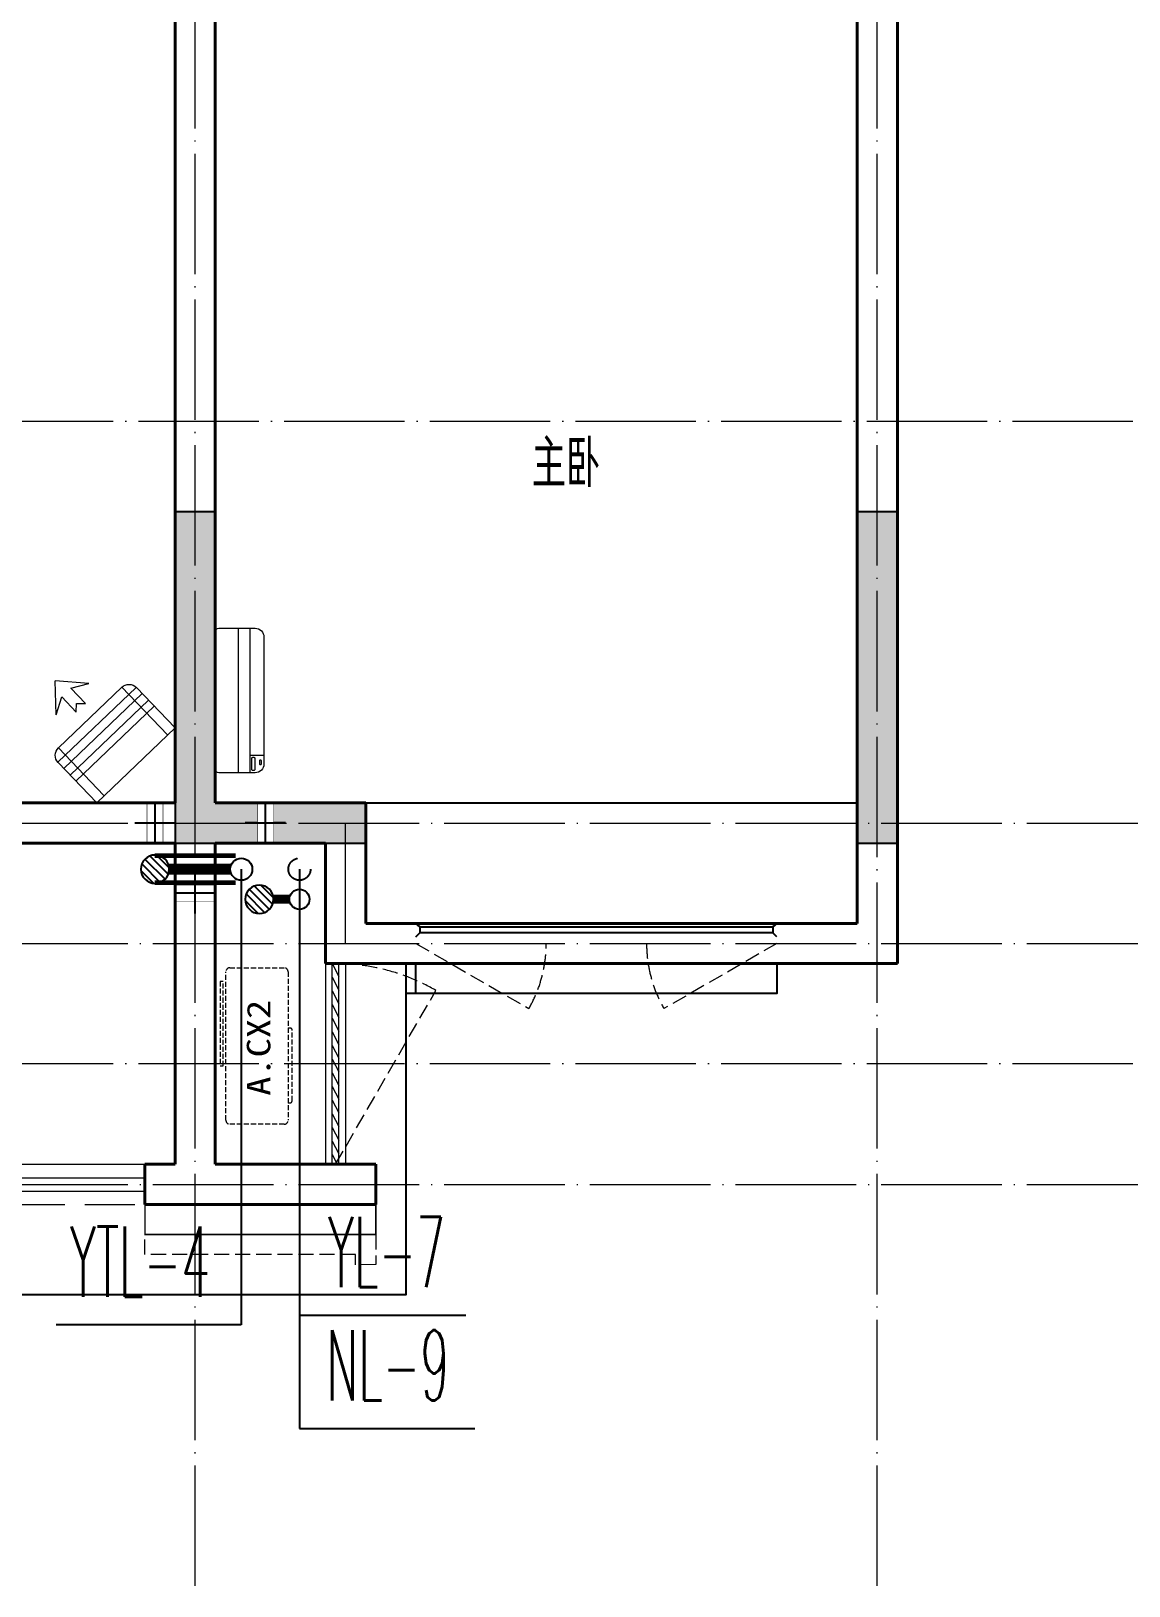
# Model space of a CAD drawing. Extents: x 27938 to 1042331, y -235042 to 1535213.
# Drawn here: x 726999 to 732471, y 517240 to 524985 of the extents above; entities that cross this region are included whole.
import ezdxf

# ---------------------------------------------------------------- set-up
doc = ezdxf.new("R2010")
doc.units = 0
doc.header["$LTSCALE"] = 1000
doc.header["$MEASUREMENT"] = 0
doc.linetypes.add('DASH', pattern=[0.35, 0.25, -0.1])
doc.linetypes.add('DOTE', pattern=[2.42, 2, -0.2, 0.02, -0.2])
for name, color, linetype in [('$RECOVER_210609100354-0', 7, 'Continuous'), ('3-栏杆1', 135, 'Continuous'), ('3.5方案汇报，与郭总、侯月琴确定户型_t8$0$2020.03.04 -1安徽标准化洋房户型(UA）_t8_t8$0$看线', 154, 'Continuous'), ('COLUMN', 9, 'Continuous'), ('DIM_凝结', 3, 'Continuous'), ('DIM_阳台', 132, 'Continuous'), ('DIM_雨水', 3, 'Continuous'), ('EQUIP_地漏', 7, 'Continuous'), ('PIPE-凝结', 150, 'N'), ('PIPE-阳台', 132, 'YT'), ('PUB_TEXT', 4, 'Continuous'), ('VALVE_不分区给水', 7, 'Continuous'), ('VPIPE-凝结', 150, 'Continuous'), ('VPIPE-阳台', 132, 'YT'), ('VPIPE-雨水', 4, 'DASH'), ('机电标识类', 1, 'Continuous'), ('看线', 251, 'Continuous')]:
    doc.layers.add(name, color=color, linetype=linetype)
for name, color, linetype, lineweight in [('DOTE', 19, 'DOTE', 9), ('PUB_HATCH', 8, 'Continuous', 9), ('WALL', 9, 'Continuous', 40), ('WINDOW', 8, 'Continuous', 15), ('平面-栏杆', 135, 'Continuous', 15), ('平面-看线', 45, 'Continuous', 15), ('平面-空调室内机', 176, 'Continuous', 9), ('平面-空调预留孔', 173, 'Continuous', 15), ('空调', 76, 'Continuous', 13)]:
    doc.layers.add(name, color=color, linetype=linetype, lineweight=lineweight)
doc.styles.add('_TWT_SERIAL', font='simplex.shx', dxfattribs={"width": 0.6, "oblique": 10, "height": 3, "bigfont": 'aadri.shx'})
doc.styles.get("Standard").update_dxf_attribs({"font": 'gbenor.shx', "bigfont": 'gbcbig.shx'})
doc.styles.add('黑体', font='simhei.ttf')
doc.linetypes.add('N', pattern='A,3,-0.2,["N",Standard,S=0.25,R=0,X=-0.1,Y=-0.115],-0.2', length=3.4)
doc.linetypes.add('YT', pattern='A,3,-0.2,["YT",Standard,S=0.25,R=0,X=-0.1,Y=-0.115],-0.35', length=3.55)

# ---------------------------------------------------------------- blocks, each defined once
blk = doc.blocks.new('GFDGDGRDGRDG')
at = {"layer": 'DOTE', "linetype": 'DOTE', "ltscale": 0.3}
for p, q in [((624393.7, 360558.3), (624393.7, 376108.3)), ((620993.7, 360558.3), (620993.7, 368758.3)), ((626393.7, 366358.3), (573593.7, 366358.3)), ((573593.7, 364358.3), (626393.7, 364358.3)), ((621743.7, 363758.3), (621743.7, 364358.3)), ((573593.7, 363758.3), (626393.7, 363758.3)), ((626393.7, 363158.3), (573593.7, 363158.3)), ((573593.7, 362558.3), (626393.7, 362558.3))]:
    blk.add_line(p, q, dxfattribs=at)
blk = doc.blocks.new('HFHFHFHFTF')
at = {"layer": 'PUB_HATCH'}
for points in [[(581616.6, 366523.7), (582566.6, 366523.7), (582566.6, 366723.7), (581816.6, 366723.7), (581816.6, 368173.7), (581616.6, 368173.7)], [(585216.6, 366523.7), (585216.6, 368173.7), (585016.6, 368173.7), (585016.6, 366523.7)]]:
    blk.add_hatch(color=256, dxfattribs=at).paths.add_polyline_path(points)
at = {"layer": 'COLUMN', "color": 8}
for p, q in [((581816.6, 368173.7), (581616.6, 368173.7)), ((581616.6, 368173.7), (581616.6, 366523.7)), ((581816.6, 366723.7), (581816.6, 368173.7)), ((585216.6, 368173.7), (585016.6, 368173.7)), ((585016.6, 368173.7), (585016.6, 366523.7)), ((585216.6, 366523.7), (585216.6, 368173.7)), ((582566.6, 366723.7), (581816.6, 366723.7)), ((582566.6, 366523.7), (582566.6, 366723.7)), ((581616.6, 366523.7), (582566.6, 366523.7)), ((585016.6, 366523.7), (585216.6, 366523.7))]:
    blk.add_line(p, q, dxfattribs=at)
blk = doc.blocks.new('dongkong')
at = {"color": 0}
blk.add_wipeout([(-603756, 210771), (-603756, 210570.8), (-603836, 210570.8), (-603836, 210771)], dxfattribs=at)
at = {"layer": '机电标识类', "color": 0, "linetype": 'DASH', "ltscale": 400}
for p, q in [((-603796, 210771), (-603796, 210570.8)), ((-603896, 210670.7), (-603696, 210670.7))]:
    blk.add_line(p, q, dxfattribs=at)
at = {"layer": '空调', "color": 0, "linetype": 'DASH', "const_width": 2}
blk.add_lwpolyline([(-603756, 210771), (-603756, 210570.8), (-603836, 210570.8), (-603836, 210771)], close=True, dxfattribs=at)
blk = doc.blocks.new('A$C001338C2')
at = {"color": 0}
for p, q in [((845, 303.6), (55, 303.6)), ((109.1, 214.8), (109.1, 303.6)), ((0, 248.6), (0, 22)), ((900, 22), (900, 248.6)), ((22, 0), (878, 0))]:
    blk.add_line(p, q, dxfattribs=at)
at = {"color": 0, "lineweight": 5}
for p, q in [((900, 214.8), (0, 214.8)), ((900, 143.2), (0, 143.2))]:
    blk.add_line(p, q, dxfattribs=at)
at = {"color": 0}
for points in [[(89.2, 226.4), (22.2, 226.4, -0.414214), (16.7, 231.9), (16.7, 243.1, -0.414214), (22.2, 248.6), (89.2, 248.6, -0.414214), (94.7, 243.1), (94.7, 231.9, -0.414214)], [(73.1, 275), (56.8, 275, -0.414214), (51.3, 280.5), (51.3, 283.4, -0.414214), (56.8, 288.9), (73.1, 288.9, -0.414214), (78.6, 283.4), (78.6, 280.5, -0.414214)]]:
    blk.add_lwpolyline(points, format="xyb", close=True, dxfattribs=at)
for centre, radius, start, end in [((55, 248.6), 55, 90, 180), ((845, 248.6), 55, 360, 90), ((22, 22), 22, 180, 270), ((878, 22), 22, 270, 360)]:
    blk.add_arc(centre, radius, start, end, dxfattribs=at)
blk = doc.blocks.new('ferre')
at = {"layer": '平面-空调预留孔', "color": 0, "linetype": 'DASH', "ltscale": 0.1}
for p, q in [((93392.7, 115403.5), (93392.7, 115393.5)), ((93765.6, 115393.5), (93765.6, 115403.5)), ((93402.7, 115383.5), (93755.6, 115383.5))]:
    blk.add_line(p, q, dxfattribs=at)
blk.add_lwpolyline([(94045.9, 115403.5), (93305.9, 115403.5, -0.414214), (93285.9, 115423.5), (93285.9, 115693.5, -0.414214), (93305.9, 115713.5), (94045.9, 115713.5, -0.414214), (94065.9, 115693.5), (94065.9, 115423.5, -0.414214)], format="xyb", close=True, dxfattribs=at)
blk.add_lwpolyline([(93996.7, 115742.6), (93576.8, 115742.6), (93576.8, 115727.5), (93996.7, 115727.5)], close=True, dxfattribs=at)
for centre, start, end in [((93402.7, 115393.5), 180, 270), ((93755.6, 115393.5), 270, 0)]:
    blk.add_arc(centre, 10, start, end, dxfattribs=at)
at = {"layer": '平面-空调预留孔', "color": 0, "linetype": 'DASH', "ltscale": 0.1, "style": '黑体', "width": 1.2}
blk.add_text('A.CX2', height=117.05, dxfattribs=at).set_placement((93428.3, 115492.1))
blk = doc.blocks.new('fergve')
at = {"layer": '平面-空调预留孔', "color": 8, "linetype": 'DASH', "ltscale": 0.1}
blk.add_blockref('ferre', (25670, -60415.8), dxfattribs=at)
blk = doc.blocks.new('DSFDS')
at = {"layer": '3-栏杆1', "color": 0}
for p, q in [((490702.7, 517230.7), (490682.5, 517248.5)), ((490682.5, 517248.5), (490702.7, 517230.7)), ((490682.5, 517181.5), (490702.7, 517201.4)), ((492462.2, 517230.6), (490702.7, 517230.7)), ((490702.7, 517230.7), (490702.7, 517201.4)), ((490702.7, 517201.4), (492462.2, 517201.3)), ((492462.2, 517230.7), (492482.5, 517248.5)), ((492482.5, 517248.5), (492462.2, 517230.7)), ((492462.2, 517230.7), (492462.2, 517201.4)), ((492462.2, 517201.4), (492482.5, 517181.5)), ((492482.5, 517181.5), (492462.2, 517201.4))]:
    blk.add_line(p, q, dxfattribs=at)
blk = doc.blocks.new('dasdasf1sa2f31as32f')
at = {"color": 0}
for p, q in [((-116, 585.6), (43.3, 640.5)), ((82.7, 476.6), (43.3, 640.5)), ((-22.8, 585.5), (-116, 585.6)), ((-22.8, 585.5), (-73.4, 493.2)), ((32.4, 555.1), (-18.1, 462.9)), ((82.7, 476.6), (32.4, 555.1)), ((-473.5, 259.7), (-339.5, 504)), ((-269.8, 524.3), (-427.7, 236.5)), ((114.7, 208.4), (-359.1, 468.2)), ((134.6, 245.5), (-338.8, 505.1)), ((-269.8, 524.3), (113.7, 314)), ((-31.3, 504.4), (-73.4, 493.2)), ((-18.1, 462.9), (-31.3, 504.4)), ((72.3, 131.9), (-401.1, 391.6)), ((92.6, 168.8), (-380.9, 428.5)), ((113.7, 314), (-44.2, 26.2)), ((0, 0), (-473.5, 259.7)), ((134, 244.4), (0, 0))]:
    blk.add_line(p, q, dxfattribs=at)
for centre, start, end in [((-294.5, 479.4), 61.25933, 151.25933), ((89, 269), 331.25933, 61.25933)]:
    blk.add_arc(centre, 51.3, start, end, dxfattribs=at)
blk = doc.blocks.new('$WINLIB2D$00000039')
at = {"color": 0}
for points in [[(-0.5, 0.5), (-0.5, -0.5)], [(0.5, 0.5), (-0.5, 0.5)], [(0.5, -0.5), (0.5, 0.5)], [(-0.5, 0.1667), (0.5, 0.1667)], [(-0.3839, -0.1667), (-0.448, 0.1667)], [(-0.3159, -0.1667), (-0.38, 0.1667)], [(-0.2479, -0.1667), (-0.312, 0.1667)], [(-0.1799, -0.1667), (-0.244, 0.1667)], [(-0.1119, -0.1667), (-0.176, 0.1667)], [(-0.0439, -0.1667), (-0.108, 0.1667)], [(0.0241, -0.1667), (-0.04, 0.1667)], [(0.0921, -0.1667), (0.028, 0.1667)], [(0.16, -0.1667), (0.0959, 0.1667)], [(0.228, -0.1667), (0.1639, 0.1667)], [(0.296, -0.1667), (0.2319, 0.1667)], [(0.364, -0.1667), (0.2999, 0.1667)], [(0.432, -0.1667), (0.3679, 0.1667)], [(0.5, -0.1667), (0.4359, 0.1667)], [(-0.4519, -0.1667), (-0.5, 0.0836)], [(-0.5, -0.1667), (0.5, -0.1667)], [(0.5, -0.5), (-0.5, -0.5)]]:
    blk.add_lwpolyline(points, dxfattribs=at)
blk = doc.blocks.new('$TwtSys$00000141')
for p, q in [((-141, 12), (-15, 138)), ((-141, 12), (-15, 138)), ((-131, -53), (53, 131)), ((-131, -53), (53, 131)), ((-100, -100), (100, 100)), ((-100, -100), (100, 100)), ((-49, -131), (131, 49)), ((-49, -131), (131, 49)), ((17, -138), (138, -17)), ((17, -138), (138, -17))]:
    blk.add_line(p, q)
blk.add_circle((0, 0), 141)
blk.add_circle((0, 0), 141)
blk = doc.blocks.new('$VALVE$00000533')
at = {"ltscale": 0.5, "const_width": 25}
for points in [[(-225, 75), (225, 75)], [(-225, -75), (225, -75)]]:
    blk.add_lwpolyline(points, dxfattribs=at)

msp = doc.modelspace()

# ---------------------------------------------------------------- linework, layer by layer
at = {"layer": '$RECOVER_210609100354-0', "color": 8, "const_width": 8}
msp.add_lwpolyline([(728716.6, 519140.4), (728716.6, 518990.4), (727566.6, 518990.4), (727566.6, 519140.4)], dxfattribs=at)
at = {"layer": '3.5方案汇报，与郭总、侯月琴确定户型_t8$0$2020.03.04 -1安徽标准化洋房户型(UA）_t8_t8$0$看线', "color": 8, "ltscale": 10}
msp.add_lwpolyline([(728666.6, 521140.4), (731116.6, 521140.4)], dxfattribs=at)
at = {"layer": 'DIM_凝结'}
for p, q in [((728336.6, 520660.4), (728336.6, 518024.7)), ((728336.6, 518024.7), (729210.3, 518024.7))]:
    msp.add_line(p, q, dxfattribs=at)
at = {"layer": 'DIM_阳台'}
for p, q in [((728046.6, 520810.4), (728046.6, 518540.4)), ((728046.6, 518540.4), (727123.3, 518540.4))]:
    msp.add_line(p, q, dxfattribs=at)
at = {"layer": 'DIM_雨水'}
for p, q in [((728336.6, 520810.4), (728336.6, 518588.8)), ((728336.6, 518588.8), (729165.3, 518588.8))]:
    msp.add_line(p, q, dxfattribs=at)
at = {"layer": 'PIPE-凝结', "const_width": 45}
msp.add_lwpolyline([(728286.6, 520660.4), (728207.1, 520660.4)], dxfattribs=at)
at = {"layer": 'VPIPE-凝结'}
msp.add_circle((728336.6, 520660.4), 50, dxfattribs=at)
at = {"layer": 'VPIPE-阳台'}
msp.add_circle((728046.6, 520810.4), 55, dxfattribs=at)
at = {"layer": 'VPIPE-雨水'}
msp.add_circle((728336.6, 520810.4), 55, dxfattribs=at)
at = {"layer": 'WALL', "color": 8}
for p, q in [((731316.6, 525440.4), (731316.6, 520340.4)), ((727916.6, 525340.4), (727916.6, 521140.4)), ((731116.6, 525340.4), (731116.6, 520540.4)), ((728666.6, 520540.4), (728666.6, 521140.4)), ((728466.6, 520340.4), (728466.6, 520940.4)), ((731116.6, 520540.4), (728666.6, 520540.4)), ((731316.6, 520340.4), (728466.6, 520340.4)), ((727716.6, 519340.4), (727566.6, 519340.4)), ((727566.6, 519140.4), (727566.6, 519340.4)), ((727916.6, 519340.4), (728716.6, 519340.4)), ((728716.6, 519340.4), (728716.6, 519140.4)), ((727816.6, 519140.4), (727566.6, 519140.4)), ((727816.6, 519140.4), (728716.6, 519140.4))]:
    msp.add_line(p, q, dxfattribs=at)
at = {"layer": 'WINDOW', "color": 8, "linetype": 'DASH', "ltscale": 0.3}
for points in [[(728916.6, 520440.4), (729479.7, 520115.8, 0.131485), (729566.6, 520440.4)], [(730716.6, 520440.4), (730153.4, 520115.8, -0.131485), (730066.6, 520440.4)], [(728516.6, 519340.4), (729016.6, 520206.5, 0.131652), (728516.6, 520340.4)]]:
    msp.add_lwpolyline(points, format="xyb", dxfattribs=at)
at = {"layer": '平面-栏杆', "color": 8}
for points in [[(723066.6, 519273.8), (727566.6, 519273.8)], [(723066.6, 519207.1), (727566.6, 519207.1)]]:
    msp.add_lwpolyline(points, dxfattribs=at)
at = {"layer": '平面-看线', "color": 8}
msp.add_lwpolyline([(723066.6, 519340.4), (727566.6, 519340.4)], dxfattribs=at)
at = {"layer": '平面-看线', "color": 8, "linetype": 'DASH'}
msp.add_lwpolyline([(723066.6, 519140.4), (727566.6, 519140.4)], dxfattribs=at)
at = {"layer": '平面-看线', "color": 8, "linetype": 'DASH', "ltscale": 0.3}
msp.add_lwpolyline([(728716.6, 518990.6), (728716.6, 518840.6), (728616.6, 518840.5), (728616.6, 518890.5), (727566.6, 518890.5), (727566.6, 518990.5)], dxfattribs=at)
at = {"layer": '看线', "color": 8}
msp.add_lwpolyline([(728866.6, 520340.4), (728866.6, 518690.4), (709166.6, 518690.4), (709166.6, 520190.4), (706816.6, 520190.4)], dxfattribs=at)
at = {"layer": '看线', "color": 8, "ltscale": 0.5}
for points in [[(730716.6, 520340.4), (730716.6, 520190.4), (728866.6, 520190.4)], [(730716.6, 520340.4), (730716.6, 520190.4), (728916.6, 520190.4), (728916.6, 520340.4)]]:
    msp.add_lwpolyline(points, dxfattribs=at)

# ---------------------------------------------------------------- block references
at = {"color": 8}
msp.add_blockref('HFHFHFHFTF', (146100, 154416.7), dxfattribs=at)
at = {"color": 8, "rotation": 90}
msp.add_blockref('fergve', (783267.7, 400583.7), dxfattribs=at)
at = {"layer": '3-栏杆1', "color": 8, "xscale": -1}
msp.add_blockref('DSFDS', (1221399, 3292), dxfattribs=at)
at = {"layer": '3.5方案汇报，与郭总、侯月琴确定户型_t8$0$2020.03.04 -1安徽标准化洋房户型(UA）_t8_t8$0$看线', "ltscale": 10}
msp.add_blockref('GFDGDGRDGRDG', (106822.9, 156682.1), dxfattribs=at)
at = {"layer": 'EQUIP_地漏', "xscale": 0.5, "yscale": -0.5, "zscale": 0.5}
msp.add_blockref('$TwtSys$00000141', (728136.6, 520660.4), dxfattribs=at)
at = {"layer": 'WINDOW', "xscale": -1000, "yscale": 100, "zscale": -1000, "rotation": 270}
msp.add_blockref('$WINLIB2D$00000039', (728516.6, 519840.4), dxfattribs=at)
at = {"layer": '平面-空调预留孔', "color": 8, "xscale": -0.800000000046565, "yscale": 0.800000000046565, "zscale": 0.800000000046565, "rotation": 269.9999997665698}
msp.add_blockref('A$C001338C2', (727916.7, 521290.4), dxfattribs=at)

# ---------------------------------------------------------------- texts
at = {"layer": 'DIM_凝结', "color": 7, "style": '_TWT_SERIAL', "width": 0.48}
msp.add_text('NL-9', height=350, dxfattribs=at).set_placement((728471.4, 518164.7))
at = {"layer": 'DIM_阳台', "color": 7, "style": '_TWT_SERIAL', "width": 0.48}
msp.add_text('YTL-4', height=350, dxfattribs=at).set_placement((727193.3, 518680.4))
at = {"layer": 'DIM_雨水', "color": 7, "style": '_TWT_SERIAL', "width": 0.48}
msp.add_text('YL-7', height=350, dxfattribs=at).set_placement((728479.3, 518728.8))
at = {"layer": 'PUB_TEXT', "color": 8}
msp.add_text('主卧', height=236.31, dxfattribs=at).set_placement((729494.7, 522712.6))

# ---------------------------------------------------------------- next in the draw order: block references
at = {"layer": '平面-空调室内机', "color": 8, "ltscale": 0.3, "xscale": -1}
for p, rotation in [((1331412.6, 731711.3), 180), ((517145.9, 1124486.5), 270)]:
    msp.add_blockref('dongkong', p, dxfattribs=dict(at, rotation=rotation))
at = {"layer": '平面-空调室内机', "color": 8, "ltscale": 0.3, "rotation": 180}
msp.add_blockref('dongkong', (124370.6, 731711.3), dxfattribs=at)

# ---------------------------------------------------------------- next in the draw order: linework, layer by layer
at = {"layer": 'PIPE-阳台', "const_width": 55}
msp.add_lwpolyline([(727991.6, 520810.4), (727687.1, 520810.4)], dxfattribs=at)
at = {"layer": 'WALL', "color": 8}
for p, q in [((727716.6, 525340.4), (727716.6, 521140.4)), ((727716.6, 521140.4), (722216.6, 521140.4)), ((727716.6, 520940.4), (722216.6, 520940.4)), ((727716.6, 519340.4), (727716.6, 520940.4)), ((727916.6, 519340.4), (727916.6, 520940.4))]:
    msp.add_line(p, q, dxfattribs=at)

# ---------------------------------------------------------------- next in the draw order: block references
at = {"layer": 'EQUIP_地漏', "xscale": 0.5, "yscale": -0.5, "zscale": 0.5}
msp.add_blockref('$TwtSys$00000141', (727616.6, 520810.4), dxfattribs=at)
at = {"layer": 'VALVE_不分区给水', "xscale": 0.8999999999999999, "yscale": -0.8999999999999999, "zscale": 0.8999999999999999}
msp.add_blockref('$VALVE$00000533', (727816.6, 520810.4), dxfattribs=at)
at = {"layer": '平面-空调室内机', "color": 8, "ltscale": 0.3, "xscale": -1, "rotation": 180}
msp.add_blockref('dongkong', (1331962.7, 731711.3), dxfattribs=at)
at = {"layer": '平面-空调预留孔', "color": 8, "xscale": -1, "rotation": 15.00000000331026}
msp.add_blockref('dasdasf1sa2f31as32f', (727326.4, 521140.4), dxfattribs=at)

# ---------------------------------------------------------------- next in the draw order: linework, layer by layer
at = {"layer": 'WALL', "color": 8}
for p, q in [((728666.6, 521140.4), (727916.6, 521140.4)), ((728466.6, 520940.4), (727916.6, 520940.4))]:
    msp.add_line(p, q, dxfattribs=at)

doc.saveas('drawing.dxf')
